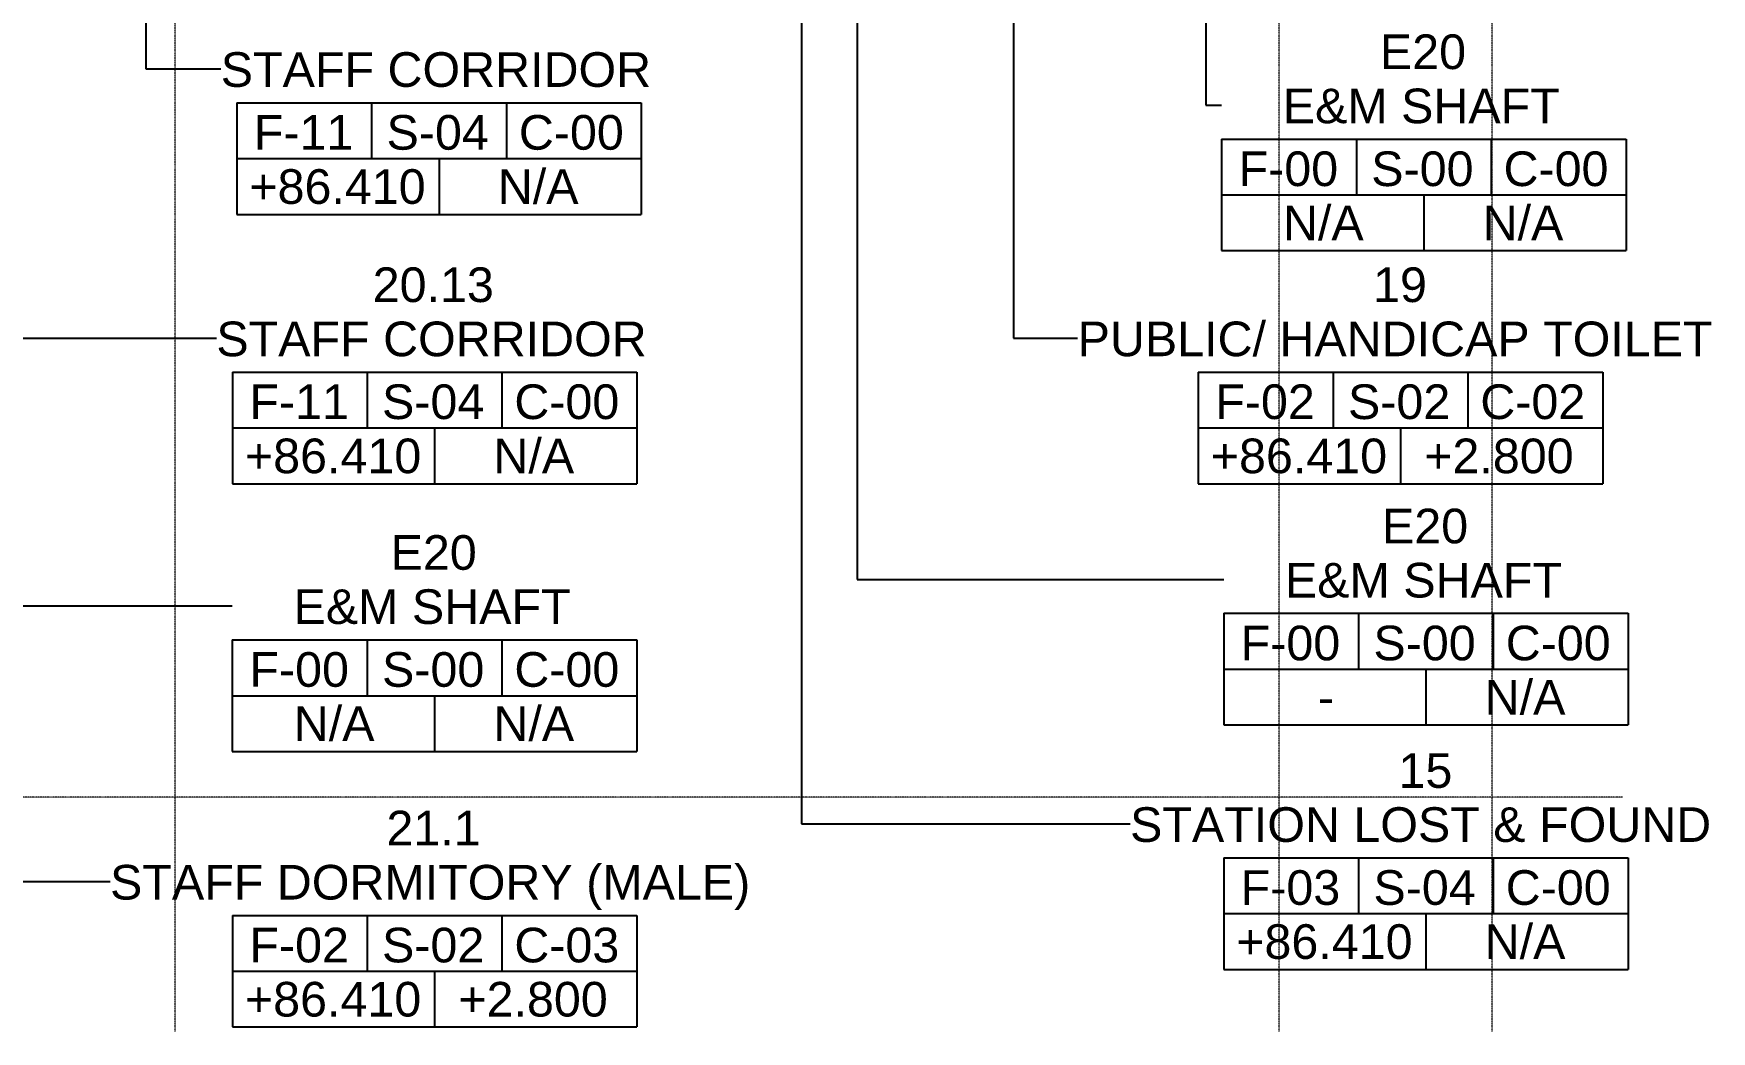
# Model space of a CAD drawing. Header units: millimetres. Extents: x -920222 to -841623, y -18676 to 21298.
# Drawn here: x -859907 to -845386, y -17825 to -9185 of the extents above; entities that cross this region are included whole.
import ezdxf

# ---------------------------------------------------------------- set-up
doc = ezdxf.new("R2010")
doc.units = ezdxf.units.MM
doc.linetypes.add('DPA_Grid _ Level 100', pattern=[10, 5.5, -1.6, 1.3, -1.6])
for name, color, linetype, lineweight in [('A-ROOM-IDEN', 3, 'Continuous', 25), ('A-ROOM-LINE', 3, 'Continuous', 25), ('S-GRID', 251, 'Continuous', 9)]:
    doc.layers.add(name, color=color, linetype=linetype, lineweight=lineweight)
doc.styles.add('Arial_2', font='arial.ttf', dxfattribs={"height": 300})

# ---------------------------------------------------------------- blocks, each defined once
blk = doc.blocks.new('DPA_Room Tag Box - Standard-4486259-4250-01 ENLARGED CONCOURSE LEVEL - REFLECTED CEILING PLAN - SHEET 1')
at = {"layer": 'A-ROOM-LINE'}
for p, q in [((-17.5, -2.94), (-17.5, -12.6)), ((-17.5, -2.94), (17.5, -2.94)), ((-5.83, -2.94), (-5.83, -7.77)), ((5.83, -2.94), (5.83, -7.77)), ((17.5, -2.94), (17.5, -12.6)), ((-17.5, -7.77), (17.5, -7.77)), ((0, -7.77), (0, -12.6)), ((-17.5, -12.6), (17.5, -12.6))]:
    blk.add_line(p, q, dxfattribs=at)
blk = doc.blocks.new('*U290')
at = {"layer": 'S-GRID', "linetype": 'DPA_Grid _ Level 100'}
for p, q in [((45600, -21404), (45600, 16818.7)), ((55155, -21404), (55155, 16818.7)), ((57000, -21404), (57000, 16818.7)), ((58127.3, -19375), (-14589.5, -19375))]:
    blk.add_line(p, q, dxfattribs=at)

msp = doc.modelspace()

# ---------------------------------------------------------------- linework, layer by layer
at = {"layer": 'A-ROOM-IDEN'}
for p, q in [((-849762, 5917), (-849762, -9805)), ((-852779, 4985), (-852779, -13911)), ((-851426, 4694), (-851426, -11823)), ((-853260, -1878), (-853260, -16028)), ((-858935, -1995), (-858935, -9491)), ((-858935, -9491), (-858287, -9491)), ((-849762, -9805), (-849625, -9805)), ((-860626, -11823), (-858325, -11823)), ((-851426, -11823), (-850871, -11823)), ((-852779, -13911), (-849607, -13911)), ((-862977, -14141), (-858187, -14141)), ((-853260, -16028), (-850417, -16028)), ((-864206, -16526), (-859245, -16526))]:
    msp.add_line(p, q, dxfattribs=at)

# ---------------------------------------------------------------- block references
msp.add_blockref('*U290', (-904282, 3579))
at = {"layer": 'A-ROOM-IDEN', "xscale": 99.99999999999993, "yscale": 99.99999999999993, "zscale": 99.99999999999993}
for p in [(-856398, -9491), (-847875, -9805), (-856436, -11823), (-848077, -11823), (-847857, -13911), (-856437, -14141), (-847857, -16028), (-856436, -16526)]:
    msp.add_blockref('DPA_Room Tag Box - Standard-4486259-4250-01 ENLARGED CONCOURSE LEVEL - REFLECTED CEILING PLAN - SHEET 1', p, dxfattribs=at)

# ---------------------------------------------------------------- texts
at = {"layer": 'A-ROOM-IDEN', "lineweight": 9, "char_height": 300, "attachment_point": 1, "style": 'Arial_2'}
for s, insert, width in [('E20', (-848255, -9193), 921.94), ('STAFF CORRIDOR', (-858287, -9347), 4569.62), ('E&M SHAFT', (-849096, -9662), 2950.21), ('F-11', (-858001, -9891), 1058.23), ('S-04', (-856852, -9891), 1090.29), ('C-00', (-855707, -9891), 1114.35), ('F-00', (-849478, -10206), 1058.23), ('S-00', (-848330, -10206), 1090.29), ('C-00', (-847185, -10206), 1114.35), ('+86.410', (-858040, -10360), 1883.97), ('N/A', (-855889, -10360), 857.81), ('N/A', (-849094, -10675), 857.81), ('N/A', (-847366, -10675), 857.81), ('20.13', (-856972, -11210), 1298.73), ('19', (-848314, -11210), 577.21), ('STAFF CORRIDOR', (-858325, -11679), 4569.62), ('PUBLIC/ HANDICAP TOILET', (-850871, -11679), 6766.24), ('F-11', (-858039, -12223), 1058.23), ('S-04', (-856891, -12223), 1090.29), ('C-00', (-855746, -12223), 1114.35), ('F-02', (-849680, -12223), 1058.23), ('S-02', (-848531, -12223), 1090.29), ('C-02', (-847386, -12223), 1114.35), ('+86.410', (-858078, -12692), 1883.97), ('N/A', (-855927, -12692), 857.81), ('+86.410', (-849719, -12692), 1883.97), ('+2.800', (-847872, -12692), 1595.36), ('E20', (-848237, -13299), 921.94), ('E20', (-856817, -13528), 921.94), ('E&M SHAFT', (-849077, -13768), 2950.21), ('E&M SHAFT', (-857657, -13997), 2950.21), ('F-00', (-849460, -14312), 1058.23), ('S-00', (-848311, -14312), 1090.29), ('C-00', (-847166, -14312), 1114.35), ('F-00', (-858039, -14541), 1058.23), ('S-00', (-856891, -14541), 1090.29), ('C-00', (-855746, -14541), 1114.35), ('N/A', (-847348, -14781), 857.81), ('-', (-848791, -14781), 168.35), ('N/A', (-857655, -15010), 857.81), ('N/A', (-855927, -15010), 857.81), ('15', (-848094, -15416), 577.21), ('21.1', (-856853, -15914), 1010.13), ('STATION LOST & FOUND', (-850417, -15884), 6197.04), ('STAFF DORMITORY (MALE)', (-859245, -16383), 6798.31), ('F-03', (-849460, -16429), 1058.23), ('S-04', (-848311, -16429), 1090.29), ('C-00', (-847166, -16429), 1114.35), ('F-02', (-858039, -16927), 1058.23), ('S-02', (-856891, -16927), 1090.29), ('C-03', (-855746, -16927), 1114.35), ('+86.410', (-849499, -16897), 1883.97), ('N/A', (-847348, -16897), 857.81), ('+86.410', (-858078, -17396), 1883.97), ('+2.800', (-856231, -17396), 1595.36)]:
    msp.add_mtext(s, dxfattribs=dict(at, insert=insert, width=width))

doc.saveas('drawing.dxf')
